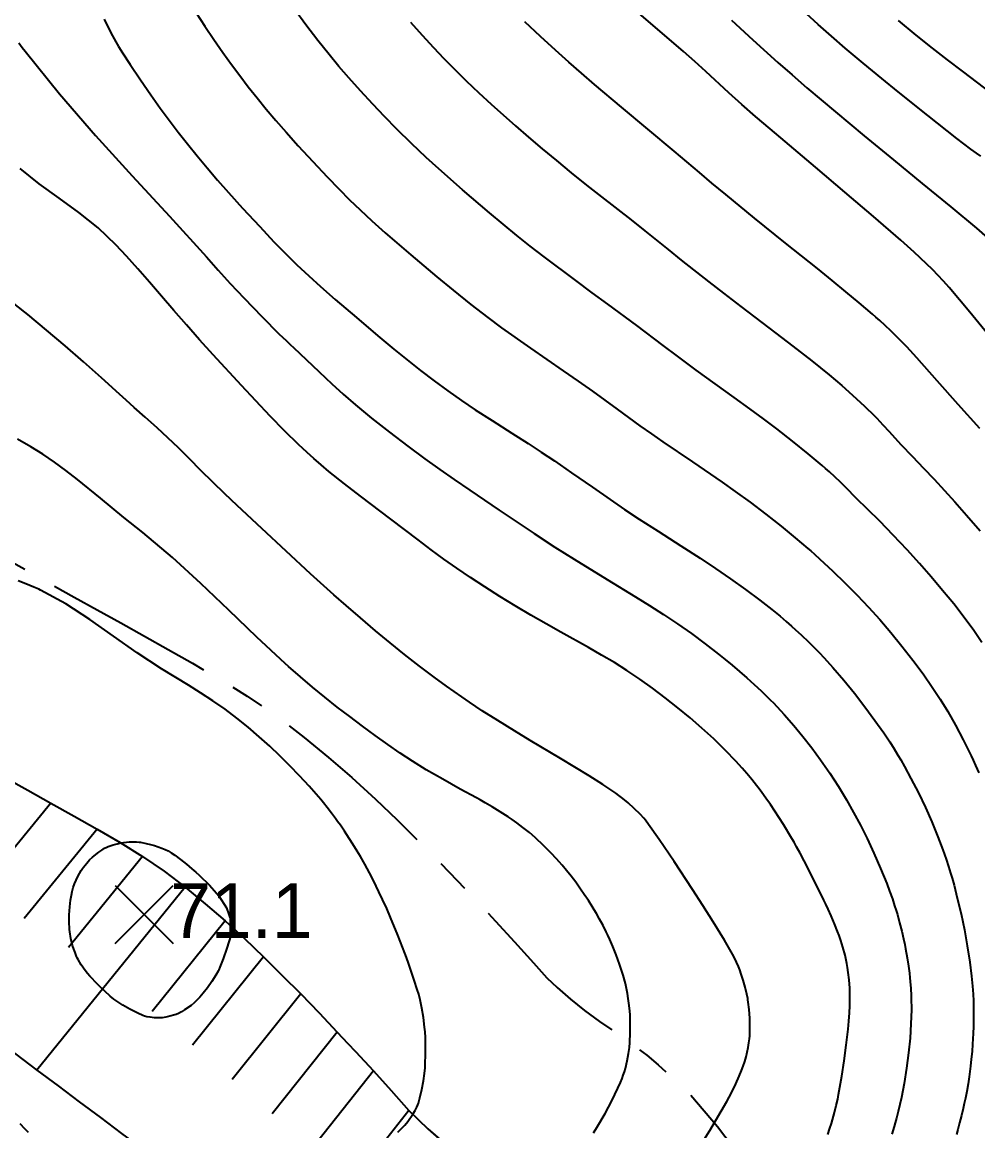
# Model space of a CAD drawing. Header units: millimetres. Extents: x 156921 to 159642, y 477538 to 479586.
# Drawn here: x 157584.35 to 157619.31, y 479253.73 to 479294.28 of the extents above; entities that cross this region are included whole.
import ezdxf

# ---------------------------------------------------------------- set-up
doc = ezdxf.new("R2010")
doc.units = ezdxf.units.MM
doc.header["$MEASUREMENT"] = 0
doc.linetypes.add('A-CENTR01', pattern=[2, 1.25, -0.25, 0.25, -0.25])
doc.linetypes.add('CONT', pattern=[2, 1, 1])
for name, color, linetype, transparency in [('F0017111', 94, 'Continuous', 0.6), ('F0017114', 80, 'Continuous', 0.6), ('F0027132', 56, 'Continuous', 0.6), ('F0027217', 56, 'Continuous', 0.6)]:
    doc.layers.add(name, color=color, linetype=linetype, transparency=transparency)
doc.layers.add('깎기비탈면&암선', color=30, linetype='Continuous')
doc.layers.add('용지경계', color=222, linetype='Continuous')
doc.styles.add('HM 6_일반문자', font='BAREUNDOTUMPRO1.TTF')

# ---------------------------------------------------------------- blocks, each defined once
blk = doc.blocks.new('F0027217')
at = {"layer": 'F0027217'}
for points in [[(-0.707, 0.707), (0.707, -0.707)], [(-0.707, -0.707), (0.707, 0.707)]]:
    blk.add_lwpolyline(points, dxfattribs=at)

msp = doc.modelspace()

# ---------------------------------------------------------------- linework, layer by layer
at = {"layer": 'F0017111', "transparency": 33554521, "flags": 128}
for points in [[(157619.458, 479271.587), (157619.156, 479272.027), (157618.806, 479272.503), (157618.423, 479272.999), (157618.017, 479273.496), (157617.598, 479273.991), (157617.172, 479274.481), (157616.718, 479274.984), (157616.215, 479275.517), (157615.716, 479276.027), (157615.275, 479276.46), (157614.871, 479276.856), (157614.481, 479277.252), (157614.284, 479277.451), (157614.074, 479277.652), (157613.881, 479277.829), (157613.736, 479277.957), (157613.615, 479278.06), (157613.101, 479278.489), (157612.525, 479278.953), (157611.957, 479279.398), (157611.465, 479279.77), (157610.97, 479280.133), (157610.39, 479280.55), (157609.005, 479281.552), (157608.319, 479282.058), (157607.791, 479282.456), (157606.833, 479283.18), (157605.772, 479283.962), (157605.204, 479284.38), (157604.601, 479284.83), (157603.449, 479285.693), (157602.932, 479286.086), (157602.448, 479286.471), (157601.445, 479287.304), (157600.458, 479288.145), (157599.587, 479288.907), (157599.128, 479289.325), (157598.59, 479289.836), (157598.053, 479290.363), (157597.599, 479290.828), (157597.174, 479291.279), (157596.726, 479291.766), (157596.299, 479292.242), (157595.935, 479292.66), (157595.577, 479293.091), (157595.164, 479293.607), (157594.728, 479294.176), (157594.3, 479294.765)], [(157590.72, 479294.62), (157591.032, 479294.135), (157591.362, 479293.643), (157591.692, 479293.168), (157592.003, 479292.734), (157592.308, 479292.322), (157592.621, 479291.915), (157592.944, 479291.509), (157593.277, 479291.101), (157593.629, 479290.683), (157594.007, 479290.248), (157594.445, 479289.759), (157594.977, 479289.181), (157595.508, 479288.617), (157595.941, 479288.168), (157596.326, 479287.784), (157596.716, 479287.409), (157597.141, 479287.015), (157597.633, 479286.575), (157598.562, 479285.769), (157599.523, 479284.957), (157600.112, 479284.472), (157600.761, 479283.954), (157601.38, 479283.474), (157601.883, 479283.101), (157602.943, 479282.351), (157604.134, 479281.529), (157604.689, 479281.147), (157605.206, 479280.784), (157606.118, 479280.127), (157606.948, 479279.516), (157607.366, 479279.215), (157607.786, 479278.923), (157608.864, 479278.193), (157609.956, 479277.448), (157610.429, 479277.115), (157610.975, 479276.719), (157611.55, 479276.287), (157612.109, 479275.845), (157612.63, 479275.418), (157613.09, 479275.031), (157613.198, 479274.939), (157613.335, 479274.819), (157613.53, 479274.642), (157613.99, 479274.209), (157614.45, 479273.759), (157614.89, 479273.317), (157615.311, 479272.876), (157615.717, 479272.426), (157616.119, 479271.956), (157616.529, 479271.454), (157616.929, 479270.941), (157617.301, 479270.439), (157617.638, 479269.96), (157617.93, 479269.513), (157618.204, 479269.062), (157618.484, 479268.567), (157618.769, 479268.027), (157619.06, 479267.438), (157619.133, 479267.285), (157619.221, 479267.093), (157619.34, 479266.825)], [(157610.295, 479294.347), (157611.08, 479293.632), (157611.99, 479292.805), (157612.509, 479292.346), (157613.048, 479291.88), (157614.099, 479290.993), (157615.148, 479290.123), (157616.223, 479289.239), (157617.264, 479288.382), (157618.315, 479287.518), (157619.256, 479286.74), (157619.663, 479286.392)], [(157619.414, 479289.374), (157619.263, 479289.48), (157619.047, 479289.638), (157618.795, 479289.827), (157618.536, 479290.026), (157617.478, 479290.859), (157616.389, 479291.726), (157615.792, 479292.211), (157615.107, 479292.78), (157614.453, 479293.33), (157613.95, 479293.762), (157613.471, 479294.187), (157612.887, 479294.717)], [(157598.554, 479294.28), (157598.986, 479293.796), (157599.398, 479293.349), (157599.775, 479292.951), (157600.159, 479292.557), (157600.595, 479292.126), (157601.052, 479291.689), (157601.501, 479291.277), (157602.4, 479290.48), (157602.87, 479290.074), (157603.367, 479289.65), (157603.889, 479289.213), (157604.434, 479288.764), (157604.988, 479288.318), (157605.535, 479287.886), (157606.623, 479287.044), (157607.128, 479286.65), (157607.554, 479286.304), (157607.974, 479285.961), (157608.46, 479285.576), (157609.464, 479284.785), (157610, 479284.365), (157610.638, 479283.875), (157611.916, 479282.906), (157612.539, 479282.43), (157613.23, 479281.89), (157613.868, 479281.378), (157614.33, 479280.985), (157614.725, 479280.63), (157615.159, 479280.229), (157615.273, 479280.124), (157615.414, 479279.987), (157615.611, 479279.788), (157615.835, 479279.553), (157616.058, 479279.31), (157616.494, 479278.831), (157616.915, 479278.389), (157617.318, 479277.97), (157617.704, 479277.561), (157618.083, 479277.152), (157618.465, 479276.73), (157618.888, 479276.251), (157619.391, 479275.667)], [(157619.375, 479279.413), (157618.591, 479280.289), (157617.822, 479281.155), (157617.07, 479282), (157616.704, 479282.399), (157616.324, 479282.79), (157616.125, 479282.985), (157615.913, 479283.184), (157615.72, 479283.361), (157615.575, 479283.49), (157615.454, 479283.595), (157614.969, 479284.009), (157614.483, 479284.416), (157613.98, 479284.829), (157613.442, 479285.263), (157612.272, 479286.198), (157611.137, 479287.114), (157610.087, 479287.972), (157609.581, 479288.391), (157609.121, 479288.782), (157608.199, 479289.565), (157607.241, 479290.363), (157606.271, 479291.169), (157605.29, 479291.996), (157604.81, 479292.408), (157604.343, 479292.815), (157603.854, 479293.251), (157603.308, 479293.752), (157602.741, 479294.29)], [(157616.393, 479294.332), (157617.042, 479293.798), (157617.631, 479293.329), (157618.186, 479292.898), (157618.733, 479292.479), (157619.809, 479291.67)], [(157584.232, 479293.522), (157584.355, 479293.355), (157584.459, 479293.219), (157585.715, 479291.654), (157587.029, 479290.137), (157588.377, 479288.651), (157589.738, 479287.176), (157591.088, 479285.692), (157591.522, 479285.208), (157591.963, 479284.724), (157592.473, 479284.18), (157593.113, 479283.518), (157593.756, 479282.871), (157594.003, 479282.631), (157594.161, 479282.48), (157594.275, 479282.375), (157595.219, 479281.489), (157595.681, 479281.052), (157596.092, 479280.673), (157596.544, 479280.279), (157597.129, 479279.798), (157597.785, 479279.278), (157598.453, 479278.769), (157599.084, 479278.303), (157599.627, 479277.912), (157600.151, 479277.547), (157600.722, 479277.157), (157601.8, 479276.428), (157603.072, 479275.575), (157603.832, 479275.077), (157604.538, 479274.632), (157605.743, 479273.895), (157606.784, 479273.261), (157607.298, 479272.941), (157607.811, 479272.612), (157608.322, 479272.27), (157608.831, 479271.912), (157609.333, 479271.543), (157609.823, 479271.167), (157610.069, 479270.97), (157610.325, 479270.759), (157610.862, 479270.294), (157611.13, 479270.051), (157611.381, 479269.817), (157611.588, 479269.619), (157611.725, 479269.482), (157611.827, 479269.376), (157612.22, 479268.96), (157612.576, 479268.555), (157612.909, 479268.151), (157613.232, 479267.737), (157613.555, 479267.297), (157613.888, 479266.814), (157614.209, 479266.318), (157614.498, 479265.84), (157614.762, 479265.37), (157615.01, 479264.904), (157615.253, 479264.417), (157615.504, 479263.883), (157615.75, 479263.327), (157615.975, 479262.773), (157616.079, 479262.494), (157616.179, 479262.212), (157616.262, 479261.962), (157616.318, 479261.782), (157616.362, 479261.636), (157616.445, 479261.339), (157616.523, 479261.03), (157616.587, 479260.753), (157616.63, 479260.549), (157616.662, 479260.381), (157616.721, 479260.055), (157616.77, 479259.748), (157616.805, 479259.494), (157616.824, 479259.324), (157616.835, 479259.196), (157616.854, 479258.939), (157616.866, 479258.68), (157616.873, 479258.453), (157616.875, 479258.29), (157616.874, 479258.159), (157616.859, 479257.636), (157616.825, 479257.115), (157616.771, 479256.582), (157616.698, 479256.019), (157616.61, 479255.463), (157616.512, 479254.947), (157616.457, 479254.694), (157616.393, 479254.432), (157616.332, 479254.197), (157616.284, 479254.024), (157616.242, 479253.882), (157616.156, 479253.602)], [(157613.822, 479253.599), (157613.898, 479253.829), (157613.949, 479253.994), (157613.987, 479254.128), (157614.06, 479254.394), (157614.127, 479254.66), (157614.18, 479254.892), (157614.214, 479255.058), (157614.239, 479255.19), (157614.333, 479255.728), (157614.417, 479256.285), (157614.492, 479256.857), (157614.561, 479257.442), (157614.59, 479257.739), (157614.61, 479258.038), (157614.622, 479258.301), (157614.626, 479258.491), (157614.626, 479258.643), (157614.618, 479258.948), (157614.597, 479259.25), (157614.568, 479259.514), (157614.54, 479259.702), (157614.512, 479259.851), (157614.448, 479260.148), (157614.372, 479260.442), (157614.295, 479260.695), (157614.232, 479260.875), (157614.176, 479261.017), (157614.061, 479261.301), (157613.939, 479261.587), (157613.827, 479261.839), (157613.743, 479262.02), (157613.672, 479262.165), (157613.103, 479263.321), (157612.957, 479263.605), (157612.809, 479263.883), (157612.678, 479264.121), (157612.583, 479264.288), (157612.506, 479264.418), (157612.196, 479264.929), (157611.881, 479265.422), (157611.72, 479265.661), (157611.556, 479265.897), (157611.409, 479266.1), (157611.302, 479266.242), (157611.214, 479266.355), (157611.037, 479266.578), (157610.853, 479266.799), (157610.688, 479266.99), (157610.566, 479267.125), (157610.466, 479267.233), (157610.062, 479267.653), (157609.644, 479268.06), (157609.216, 479268.453), (157608.778, 479268.831), (157608.33, 479269.201), (157607.872, 479269.565), (157607.408, 479269.917), (157606.94, 479270.252), (157606.473, 479270.565), (157606.011, 479270.853), (157605.545, 479271.129), (157605.068, 479271.404), (157604.055, 479271.969), (157603.514, 479272.27), (157602.952, 479272.59), (157602.383, 479272.925), (157601.821, 479273.272), (157601.275, 479273.622), (157600.753, 479273.965), (157600.254, 479274.304), (157599.779, 479274.641), (157599.312, 479274.983), (157598.836, 479275.338), (157597.835, 479276.095), (157596.728, 479276.936), (157596.146, 479277.387), (157595.573, 479277.849), (157595.291, 479278.084), (157595.013, 479278.324), (157594.774, 479278.538), (157594.606, 479278.693), (157594.474, 479278.818), (157593.945, 479279.333), (157593.42, 479279.872), (157592.897, 479280.426), (157592.376, 479280.989), (157591.342, 479282.112), (157590.839, 479282.663), (157590.357, 479283.202), (157589.893, 479283.733), (157589.446, 479284.256), (157589.01, 479284.766), (157588.583, 479285.259), (157588.171, 479285.72), (157587.78, 479286.137), (157587.129, 479286.754), (157586.426, 479287.312), (157585.7, 479287.839), (157584.975, 479288.368), (157584.274, 479288.929)], [(157587.91, 479280.668), (157587.252, 479281.263), (157586.59, 479281.855), (157585.922, 479282.44), (157585.246, 479283.016), (157584.561, 479283.581), (157584.446, 479283.673), (157583.99, 479284.034)], [(157609.239, 479253.309), (157609.502, 479253.743), (157610.123, 479254.806), (157610.296, 479255.123), (157610.454, 479255.444), (157610.582, 479255.728), (157610.664, 479255.933), (157610.724, 479256.099), (157610.781, 479256.266), (157610.83, 479256.435), (157610.905, 479256.78), (157610.932, 479256.944), (157610.951, 479257.087), (157610.962, 479257.198), (157610.966, 479257.266), (157610.967, 479257.494), (157610.961, 479257.846), (157610.94, 479258.17), (157610.911, 479258.434), (157610.899, 479258.523), (157610.89, 479258.574), (157610.853, 479258.732), (157610.791, 479258.986), (157610.719, 479259.239), (157610.651, 479259.46), (157610.597, 479259.618), (157610.55, 479259.744), (157610.483, 479259.898), (157610.375, 479260.109), (157610.038, 479260.698), (157609.63, 479261.367), (157609.246, 479261.974), (157608.873, 479262.549), (157608.194, 479263.584), (157607.648, 479264.388), (157607.262, 479264.933), (157607.145, 479265.09), (157607.088, 479265.162), (157606.954, 479265.304), (157606.738, 479265.523), (157606.517, 479265.725), (157606.321, 479265.889), (157606.179, 479265.996), (157606.063, 479266.075), (157605.589, 479266.391), (157605.09, 479266.706), (157604.038, 479267.347), (157602.934, 479268.008), (157602.356, 479268.357), (157601.751, 479268.731), (157601.18, 479269.094), (157600.707, 479269.411), (157599.867, 479269.997), (157599.414, 479270.326), (157598.887, 479270.724), (157598.336, 479271.155), (157597.806, 479271.581), (157597.278, 479272.02), (157596.73, 479272.486), (157596.207, 479272.938), (157595.756, 479273.334), (157594.897, 479274.105), (157594.003, 479274.926), (157593.113, 479275.761), (157592.219, 479276.6), (157591.767, 479277.026), (157591.321, 479277.455), (157590.887, 479277.882), (157590.469, 479278.302), (157590.068, 479278.703), (157589.683, 479279.074), (157589.286, 479279.44), (157588.851, 479279.827), (157588.449, 479280.181), (157588.153, 479280.447), (157587.91, 479280.668)], [(157593.969, 479270.823), (157592.934, 479271.787), (157591.914, 479272.766), (157590.89, 479273.742), (157589.846, 479274.696), (157588.765, 479275.608), (157588.074, 479276.162), (157587.642, 479276.509), (157587.213, 479276.862), (157586.368, 479277.553), (157585.948, 479277.879), (157585.527, 479278.186), (157585.1, 479278.476), (157584.665, 479278.748), (157584.177, 479279.029)], [(157605.251, 479253.65), (157605.338, 479253.793), (157605.406, 479253.907), (157605.669, 479254.365), (157605.916, 479254.826), (157606.032, 479255.058), (157606.141, 479255.291), (157606.231, 479255.496), (157606.291, 479255.642), (157606.336, 479255.76), (157606.379, 479255.882), (157606.418, 479256.011), (157606.485, 479256.294), (157606.533, 479256.562), (157606.559, 479256.772), (157606.574, 479256.953), (157606.594, 479257.314), (157606.595, 479257.674), (157606.584, 479257.989), (157606.565, 479258.214), (157606.543, 479258.394), (157606.518, 479258.574), (157606.488, 479258.753), (157606.413, 479259.111), (157606.333, 479259.424), (157606.265, 479259.646), (157606.202, 479259.824), (157606.077, 479260.164), (157605.954, 479260.475), (157605.848, 479260.726), (157605.774, 479260.889), (157605.716, 479261.007), (157605.596, 479261.241), (157605.471, 479261.473), (157605.357, 479261.673), (157605.273, 479261.815), (157605.203, 479261.928), (157605.06, 479262.152), (157604.912, 479262.375), (157604.778, 479262.569), (157604.678, 479262.708), (157604.596, 479262.818), (157604.43, 479263.037), (157604.257, 479263.252), (157604.101, 479263.439), (157603.986, 479263.57), (157603.892, 479263.674), (157603.703, 479263.878), (157603.51, 479264.075), (157603.339, 479264.244), (157603.216, 479264.36), (157603.116, 479264.451), (157602.904, 479264.634), (157602.669, 479264.822), (157602.447, 479264.988), (157602.275, 479265.109), (157602.129, 479265.208), (157601.836, 479265.399), (157601.544, 479265.58), (157601.29, 479265.73), (157601.108, 479265.831), (157600.964, 479265.908), (157600.367, 479266.23), (157599.734, 479266.585), (157599.132, 479266.936), (157598.629, 479267.247), (157598.176, 479267.545), (157597.72, 479267.86), (157597.261, 479268.188), (157596.797, 479268.529), (157596.332, 479268.877), (157595.872, 479269.228), (157595.418, 479269.586), (157594.97, 479269.953), (157594.527, 479270.329), (157594.089, 479270.714), (157593.969, 479270.823)], [(157591.977, 479260.876), (157591.841, 479260.415), (157591.705, 479260.018), (157591.586, 479259.715), (157591.543, 479259.617), (157591.518, 479259.565), (157591.433, 479259.418), (157591.288, 479259.185), (157591.125, 479258.956), (157590.97, 479258.76), (157590.849, 479258.622), (157590.745, 479258.514), (157590.638, 479258.41), (157590.527, 479258.314), (157590.289, 479258.148), (157590.172, 479258.08), (157590.067, 479258.025), (157589.985, 479257.987), (157589.934, 479257.968), (157589.754, 479257.916), (157589.61, 479257.882), (157589.465, 479257.862), (157589.173, 479257.863), (157589.036, 479257.88), (157588.916, 479257.902), (157588.823, 479257.924), (157588.768, 479257.943), (157588.58, 479258.03), (157588.293, 479258.174), (157588.029, 479258.326), (157587.815, 479258.466), (157587.742, 479258.517), (157587.701, 479258.549), (157587.574, 479258.659), (157587.374, 479258.836), (157587.182, 479259.017), (157587.019, 479259.178), (157586.907, 479259.296), (157586.821, 479259.391), (157586.737, 479259.488), (157586.658, 479259.589), (157586.514, 479259.798), (157586.401, 479259.99), (157586.364, 479260.061), (157586.343, 479260.105), (157586.283, 479260.255), (157586.238, 479260.377), (157586.197, 479260.503), (157586.133, 479260.765), (157586.092, 479261.004), (157586.081, 479261.092), (157586.076, 479261.146), (157586.07, 479261.331), (157586.07, 479261.627), (157586.089, 479261.917), (157586.118, 479262.169), (157586.15, 479262.346), (157586.183, 479262.487), (157586.221, 479262.625), (157586.266, 479262.761), (157586.382, 479263.025), (157586.446, 479263.146), (157586.506, 479263.249), (157586.555, 479263.327), (157586.588, 479263.373), (157586.711, 479263.52), (157586.813, 479263.634), (157586.92, 479263.74), (157587.15, 479263.924), (157587.264, 479263.999), (157587.367, 479264.061), (157587.447, 479264.104), (157587.498, 479264.126), (157587.676, 479264.186), (157587.819, 479264.23), (157587.965, 479264.262), (157588.262, 479264.297), (157588.404, 479264.301), (157588.528, 479264.298), (157588.624, 479264.292), (157588.683, 479264.285), (157588.882, 479264.242), (157589.038, 479264.205), (157589.187, 479264.163), (157589.463, 479264.064), (157589.585, 479264.012), (157589.686, 479263.964), (157589.761, 479263.925), (157589.804, 479263.9), (157589.933, 479263.807), (157590.144, 479263.65), (157590.362, 479263.477), (157590.558, 479263.314), (157590.703, 479263.188), (157590.821, 479263.081), (157591.197, 479262.718), (157591.54, 479262.323), (157591.824, 479261.885), (157592, 479261.394), (157591.977, 479260.876)]]:
    msp.add_lwpolyline(points, dxfattribs=at)
at = {"layer": 'F0017114', "transparency": 33554521, "flags": 128}
for points in [[(157587.355, 479294.386), (157587.523, 479294.037), (157587.657, 479293.777), (157587.776, 479293.556), (157587.872, 479293.39), (157588.016, 479293.159), (157588.298, 479292.724), (157588.673, 479292.165), (157589.051, 479291.62), (157589.396, 479291.134), (157589.722, 479290.691), (157590.052, 479290.259), (157590.394, 479289.825), (157590.746, 479289.39), (157591.111, 479288.95), (157591.494, 479288.502), (157591.894, 479288.047), (157592.412, 479287.476), (157593.039, 479286.799), (157593.56, 479286.247), (157593.978, 479285.82), (157594.401, 479285.404), (157594.83, 479284.999), (157595.262, 479284.607), (157595.804, 479284.133), (157596.573, 479283.476), (157597.361, 479282.808), (157597.945, 479282.32), (157598.428, 479281.928), (157598.918, 479281.541), (157599.414, 479281.162), (157599.915, 479280.795), (157600.419, 479280.441), (157600.921, 479280.103), (157601.536, 479279.707), (157602.259, 479279.249), (157602.854, 479278.869), (157603.332, 479278.555), (157603.819, 479278.229), (157604.445, 479277.798), (157605.209, 479277.265), (157605.855, 479276.817), (157606.383, 479276.459), (157606.922, 479276.103), (157607.611, 479275.659), (157608.447, 479275.125), (157609.147, 479274.673), (157609.705, 479274.3), (157610.258, 479273.918), (157610.802, 479273.528), (157611.328, 479273.136), (157611.77, 479272.793), (157612.073, 479272.549), (157612.3, 479272.358), (157612.494, 479272.19), (157612.642, 479272.058), (157612.839, 479271.873), (157613.128, 479271.596), (157613.36, 479271.368), (157613.497, 479271.229), (157613.681, 479271.032), (157614.007, 479270.669), (157614.402, 479270.209), (157614.79, 479269.732), (157615.171, 479269.241), (157615.543, 479268.736), (157615.862, 479268.284), (157616.082, 479267.956), (157616.247, 479267.699), (157616.385, 479267.473), (157616.489, 479267.297), (157616.625, 479267.053), (157616.859, 479266.618), (157617.134, 479266.087), (157617.389, 479265.557), (157617.625, 479265.025), (157617.845, 479264.485), (157618.026, 479264.007), (157618.148, 479263.662), (157618.237, 479263.391), (157618.311, 479263.154), (157618.366, 479262.968), (157618.437, 479262.71), (157618.556, 479262.242), (157618.692, 479261.662), (157618.813, 479261.078), (157618.92, 479260.491), (157619.009, 479259.903), (157619.074, 479259.388), (157619.11, 479259.019), (157619.13, 479258.732), (157619.143, 479258.482), (157619.15, 479258.286), (157619.152, 479258.09), (157619.151, 479257.829), (157619.147, 479257.539), (157619.139, 479257.286), (157619.129, 479257.09), (157619.116, 479256.894), (157619.095, 479256.632), (157619.068, 479256.344), (157619.041, 479256.094), (157619.016, 479255.899), (157618.988, 479255.706), (157618.947, 479255.45), (157618.898, 479255.167), (157618.851, 479254.922), (157618.812, 479254.733), (157618.77, 479254.545), (157618.71, 479254.294), (157618.64, 479254.017), (157618.575, 479253.777), (157618.521, 479253.59)], [(157619.781, 479282.729), (157619.018, 479283.665), (157618.64, 479284.123), (157618.255, 479284.573), (157618.158, 479284.684), (157618.033, 479284.822), (157617.854, 479285.013), (157617.643, 479285.229), (157617.427, 479285.443), (157616.974, 479285.87), (157616.495, 479286.301), (157615.49, 479287.175), (157614.447, 479288.064), (157613.365, 479288.977), (157612.254, 479289.91), (157611.705, 479290.372), (157611.174, 479290.827), (157610.67, 479291.27), (157610.2, 479291.695), (157609.351, 479292.477), (157608.95, 479292.841), (157608.542, 479293.201), (157607.674, 479293.948), (157606.75, 479294.738)], [(157589.441, 479270.63), (157588.555, 479271.206), (157586.828, 479272.424), (157585.943, 479273), (157585.017, 479273.508), (157584.954, 479273.538), (157584.772, 479273.617), (157584.484, 479273.738), (157584.203, 479273.844)], [(157598.092, 479253.683), (157598.219, 479253.809), (157598.342, 479253.938), (157598.453, 479254.069), (157598.643, 479254.343), (157598.719, 479254.476), (157598.78, 479254.592), (157598.821, 479254.683), (157598.842, 479254.74), (157598.893, 479254.932), (157598.967, 479255.242), (157599.025, 479255.555), (157599.065, 479255.83), (157599.085, 479256.028), (157599.094, 479256.188), (157599.107, 479256.511), (157599.107, 479256.842), (157599.099, 479257.136), (157599.086, 479257.35), (157599.07, 479257.525), (157599.03, 479257.873), (157598.972, 479258.218), (157598.908, 479258.518), (157598.853, 479258.731), (157598.801, 479258.9), (157598.694, 479259.237), (157598.583, 479259.57), (157598.483, 479259.86), (157598.409, 479260.065), (157598.347, 479260.228), (157598.094, 479260.88), (157597.824, 479261.534), (157597.683, 479261.861), (157597.535, 479262.188), (157597.402, 479262.473), (157597.303, 479262.676), (157597.222, 479262.838), (157597.055, 479263.161), (157596.88, 479263.481), (157596.721, 479263.759), (157596.602, 479263.956), (157596.504, 479264.112), (157596.136, 479264.683), (157595.988, 479264.903), (157595.89, 479265.045), (157595.816, 479265.147), (157595.666, 479265.351), (157595.511, 479265.552), (157595.372, 479265.727), (157595.27, 479265.85), (157595.186, 479265.947), (157594.847, 479266.332), (157594.498, 479266.71), (157594.141, 479267.079), (157593.777, 479267.44), (157593.405, 479267.795), (157593.021, 479268.144), (157592.622, 479268.488), (157592.204, 479268.824), (157591.77, 479269.149), (157591.323, 479269.459), (157590.872, 479269.753), (157590.429, 479270.029), (157589.441, 479270.63)], [(157584.269, 479253.997), (157584.438, 479253.814), (157584.564, 479253.685)]]:
    msp.add_lwpolyline(points, dxfattribs=at)
at = {"layer": '깎기비탈면&암선', "color": 34, "linetype": 'CONT'}
for p, q in [((157585.402, 479265.715), (157582.836, 479262.586)), ((157587.095, 479264.759), (157584.426, 479261.491)), ((157588.756, 479263.765), (157586.044, 479260.431)), ((157590.307, 479262.637), (157584.891, 479255.952)), ((157591.772, 479261.404), (157589.104, 479258.098)), ((157593.172, 479260.09), (157590.579, 479256.863)), ((157594.539, 479258.734), (157592.037, 479255.608)), ((157595.877, 479257.339), (157593.491, 479254.346)), ((157597.196, 479255.919), (157592.715, 479250.274)), ((157598.494, 479254.472), (157596.396, 479251.818))]:
    msp.add_line(p, q, dxfattribs=at)
at = {"layer": '깎기비탈면&암선', "linetype": 'CONT', "flags": 128}
for points in [[(157546.726, 479278.374), (157546.736, 479278.37), (157546.874, 479278.344), (157547.928, 479278.358), (157549.301, 479278.446), (157550.54, 479278.373), (157551.635, 479278.126), (157552.698, 479277.839), (157553.754, 479277.544), (157554.815, 479277.255), (157555.874, 479276.963), (157556.964, 479276.71), (157558.035, 479276.433), (157559.006, 479276.035), (157559.853, 479275.487), (157560.597, 479274.814), (157561.32, 479274.116), (157562.747, 479274.269), (157564.31, 479274.589), (157565.773, 479274.787), (157566.97, 479274.663), (157568.147, 479274.514), (157569.215, 479274.235), (157570.236, 479273.897), (157571.157, 479273.438), (157572.001, 479272.887), (157572.842, 479272.332), (157573.697, 479271.793), (157574.568, 479271.274), (157575.478, 479270.802), (157576.41, 479270.357), (157577.368, 479269.943), (157578.342, 479269.548), (157579.291, 479269.123), (157580.187, 479268.634), (157581.072, 479268.132), (157581.958, 479267.631), (157582.846, 479267.134), (157583.7, 479266.662), (157584.552, 479266.19), (157585.402, 479265.715), (157586.25, 479265.239), (157587.096, 479264.76), (157587.935, 479264.273), (157588.756, 479263.765), (157589.547, 479263.221), (157590.307, 479262.637), (157591.045, 479262.028), (157591.772, 479261.404), (157592.48, 479260.757), (157593.172, 479260.09), (157593.857, 479259.414), (157594.539, 479258.733), (157595.213, 479258.043), (157595.877, 479257.339), (157596.263, 479256.926), (157596.537, 479256.631), (157597.196, 479255.92), (157597.847, 479255.199), (157598.497, 479254.475), (157599.19, 479253.807), (157599.911, 479253.173), (157600.652, 479252.566), (157601.431, 479252.005), (157602.227, 479251.467), (157602.88, 479250.981), (157602.992, 479250.89), (157603.696, 479250.234), (157604.336, 479249.496), (157604.932, 479248.701), (157605.511, 479247.882), (157606.002, 479246.949), (157605.867, 479245.203), (157605.416, 479243.04), (157605.369, 479241.399), (157605.594, 479240.107), (157605.819, 479238.813), (157606.125, 479237.621), (157606.467, 479236.474), (157606.809, 479235.326), (157607.134, 479234.152), (157607.4, 479232.899), (157607.656, 479231.628), (157607.862, 479230.289), (157608.334, 479229.3), (157608.917, 479228.458), (157609.5, 479227.614), (157609.99, 479226.646), (157610.259, 479226.005), (157610.421, 479225.595), (157610.849, 479224.54), (157611.262, 479223.462), (157611.459, 479222.09), (157611.442, 479220.427), (157611.477, 479218.829), (157611.785, 479217.598), (157612.134, 479216.42), (157612.465, 479215.213), (157612.772, 479213.973), (157612.996, 479212.615), (157612.958, 479210.895), (157612.627, 479208.768), (157612.856, 479207.406), (157613.195, 479206.192), (157612.758, 479203.901), (157611.965, 479201.11), (157612.77, 479200.53), (157613.575, 479199.951), (157613.228, 479199.444), (157611.304, 479198.387), (157609.277, 479197.183), (157607.523, 479196.389), (157606.234, 479196.266), (157605.016, 479196.246), (157603.747, 479196.153), (157602.173, 479193.858), (157601.986, 479191.825), (157601.106, 479188.78), (157596.263, 479181.709), (157594.558, 479180.986), (157594.065, 479180.268), (157594.631, 479179.327), (157595.212, 479178.408), (157595.632, 479177.251), (157596.152, 479176.243), (157596.667, 479175.226), (157597.293, 479174.372), (157598.658, 479174.599), (157599.934, 479174.698), (157601.235, 479174.832), (157602.229, 479174.518), (157603.36, 479174.405), (157606.183, 479176.774), (157608.101, 479177.833), (157609.311, 479177.839), (157610.338, 479177.575), (157611.121, 479176.954), (157611.774, 479176.139), (157612.451, 479175.361), (157613.02, 479174.422), (157613.748, 479173.718), (157614.673, 479173.305), (157616.218, 479173.808), (157618.057, 479174.744), (157618.25, 479175.029), (157618.21, 479176.748), (157617.719, 479177.8), (157617.219, 479178.839), (157617.431, 479180.926), (157618.423, 479182.389), (157618.496, 479182.497), (157618.888, 479183.074), (157621.827, 479185.636), (157624.671, 479188.059), (157627.276, 479190.284), (157628.098, 479189.715), (157628.921, 479189.146), (157630.072, 479189.065), (157631.082, 479188.774), (157632.088, 479188.477), (157633.669, 479189.036), (157634.67, 479188.732), (157635.672, 479188.428), (157636.676, 479188.129), (157637.681, 479187.832), (157638.691, 479187.541), (157639.709, 479187.262), (157639.798, 479187.237), (157640.743, 479187.008), (157641.797, 479186.782), (157642.861, 479186.572), (157643.929, 479186.367), (157645.036, 479186.221), (157646.221, 479186.19), (157647.551, 479186.374), (157648.793, 479186.428), (157649.863, 479186.227), (157650.902, 479185.979), (157651.932, 479185.718), (157652.955, 479185.447), (157653.971, 479185.165), (157654.974, 479184.865), (157655.957, 479184.535), (157656.92, 479184.174), (157657.877, 479183.805), (157658.829, 479183.427), (157659.776, 479183.044), (157660.723, 479182.659), (157661.67, 479182.275), (157662.617, 479181.891), (157663.559, 479181.5), (157664.486, 479181.086), (157665.397, 479180.649), (157666.299, 479180.198), (157667.228, 479179.787), (157668.305, 479179.597), (157670.402, 479179.421), (157671.368, 479179.041), (157672.283, 479178.592), (157673.19, 479178.132), (157674.089, 479177.663), (157674.992, 479177.198), (157675.218, 479177.087), (157675.904, 479176.75), (157676.809, 479176.311), (157677.707, 479175.867), (157678.586, 479175.399), (157679.446, 479174.905), (157680.292, 479174.392), (157681.128, 479173.865), (157681.946, 479173.315), (157682.752, 479172.749), (157683.554, 479172.178), (157684.35, 479171.597), (157685.137, 479171.006), (157685.92, 479170.408), (157686.698, 479169.804), (157687.468, 479169.189), (157688.235, 479168.569), (157688.998, 479167.945), (157689.76, 479167.318), (157690.522, 479166.692), (157691.284, 479166.065), (157692.043, 479165.434), (157692.799, 479164.799), (157693.554, 479164.163), (157694.314, 479163.533), (157695.08, 479162.911), (157695.854, 479162.299), (157696.627, 479161.687), (157697.4, 479161.075), (157698.173, 479160.463), (157698.947, 479159.85), (157699.72, 479159.237), (157700.482, 479158.61), (157701.245, 479157.982), (157702.008, 479157.355), (157702.761, 479156.715), (157703.507, 479156.063), (157704.252, 479155.412), (157704.998, 479154.76), (157705.745, 479154.109), (157706.51, 479153.485), (157707.287, 479152.876), (157708.091, 479152.304), (157708.934, 479151.787), (157709.797, 479151.298), (157710.663, 479150.813), (157711.53, 479150.33), (157712.398, 479149.849), (157713.27, 479149.372), (157714.147, 479148.904), (157715.068, 479148.498), (157716.117, 479148.27), (157717.227, 479148.13), (157718.33, 479147.981), (157719.369, 479147.742), (157720.401, 479147.495), (157721.429, 479147.241), (157722.447, 479146.975), (157723.465, 479146.709), (157724.5, 479146.468), (157725.552, 479146.253), (157726.61, 479146.045), (157727.714, 479145.905), (157728.839, 479145.794), (157730.007, 479145.768), (157731.309, 479145.891), (157730.909, 479145.837), (157732.228, 479146.093), (157733.797, 479146.751), (157735.754, 479148.033), (157737.307, 479148.671), (157738.451, 479148.656), (157739.541, 479148.556), (157740.619, 479148.437), (157741.681, 479148.293), (157742.728, 479148.126), (157743.764, 479147.942), (157744.771, 479147.712), (157745.727, 479147.398), (157746.654, 479147.04), (157747.59, 479146.697), (157748.553, 479146.397), (157749.546, 479146.147), (157750.566, 479145.942), (157751.601, 479145.761), (157752.642, 479145.59), (157753.684, 479145.424), (157754.725, 479145.254), (157755.756, 479145.07), (157756.743, 479144.814), (157757.661, 479144.447), (157758.56, 479144.047), (157759.443, 479143.623), (157760.316, 479143.181), (157761.18, 479142.725), (157762.046, 479142.273), (157762.916, 479141.828), (157763.792, 479141.391), (157764.667, 479140.955), (157765.559, 479140.547), (157766.466, 479140.162), (157767.373, 479139.778), (157768.3, 479139.429), (157769.268, 479139.147), (157770.235, 479138.864), (157771.244, 479138.652), (157772.267, 479138.464), (157773.316, 479138.321), (157774.373, 479138.191), (157775.398, 479138.007), (157776.326, 479137.664), (157777.175, 479137.187), (157777.962, 479136.607), (157778.75, 479136.026), (157779.575, 479135.51), (157780.426, 479135.036), (157781.297, 479134.597), (157782.075, 479134.241), (157782.188, 479134.191), (157783.086, 479133.798), (157783.991, 479133.416), (157784.911, 479133.06), (157785.83, 479132.703), (157786.756, 479132.358), (157787.721, 479132.081), (157788.687, 479131.803), (157789.661, 479131.542), (157790.686, 479131.367), (157791.71, 479131.192), (157792.765, 479131.071), (157793.826, 479130.96), (157794.865, 479130.813), (157795.852, 479130.576), (157796.825, 479130.318), (157797.796, 479130.055), (157798.76, 479129.782), (157799.715, 479129.493), (157800.661, 479129.189), (157801.597, 479128.868), (157802.524, 479128.533), (157803.44, 479128.178), (157804.349, 479127.812), (157805.255, 479127.44), (157806.161, 479127.069), (157807.067, 479126.698), (157807.973, 479126.328), (157808.879, 479125.957), (157809.785, 479125.587), (157810.693, 479125.22), (157811.605, 479124.861), (157812.519, 479124.507), (157813.434, 479124.153), (157814.35, 479123.802), (157815.264, 479123.446), (157816.166, 479123.071), (157817.054, 479122.672), (157817.91, 479122.216), (157818.738, 479121.71), (157819.552, 479121.181), (157820.368, 479120.654), (157821.186, 479120.13), (157822.004, 479119.606), (157822.822, 479119.084), (157823.641, 479118.562), (157824.448, 479118.018), (157825.23, 479117.429), (157825.954, 479116.738), (157826.673, 479116.036), (157827.386, 479115.323), (157828.099, 479114.609), (157828.859, 479113.981), (157829.665, 479113.433), (157830.471, 479112.884), (157831.494, 479112.729), (157832.66, 479112.83), (157834.257, 479113.711), (157835.692, 479114.302), (157836.836, 479114.37), (157837.87, 479114.24), (157838.869, 479114.045), (157839.815, 479113.756), (157840.688, 479113.337), (157841.534, 479112.866), (157842.369, 479112.376), (157843.184, 479111.849), (157843.97, 479111.268), (157844.741, 479110.662), (157845.526, 479110.079), (157846.321, 479109.515), (157847.126, 479108.968), (157847.912, 479108.388), (157848.61, 479107.643), (157849.299, 479106.882), (157850.024, 479106.187), (157850.808, 479105.601), (157851.592, 479105.014), (157852.41, 479104.491), (157853.23, 479103.969), (157854.079, 479103.502), (157854.95, 479103.076), (157855.859, 479102.721), (157856.779, 479102.385), (157857.694, 479102.041), (157858.598, 479101.677), (157859.485, 479101.281), (157860.351, 479100.848), (157861.182, 479100.348), (157861.924, 479099.679), (157862.598, 479098.884), (157863.163, 479097.884), (157863.49, 479096.433)], [(157546.877, 479278.347), (157547.933, 479278.363), (157549.301, 479278.446), (157550.523, 479278.353), (157551.635, 479278.126), (157552.698, 479277.839), (157553.754, 479277.544), (157554.814, 479277.254), (157555.872, 479276.962), (157556.962, 479276.707), (157558.042, 479276.442), (157559.023, 479276.056), (157559.845, 479275.477), (157560.596, 479274.812), (157561.323, 479274.119), (157562.736, 479274.257), (157564.353, 479274.641), (157565.709, 479274.71), (157567.009, 479274.711), (157568.126, 479274.489), (157569.223, 479274.244), (157570.246, 479273.909), (157571.156, 479273.437), (157572.002, 479272.887), (157572.842, 479272.332), (157573.698, 479271.794), (157574.572, 479271.278), (157575.474, 479270.797), (157576.413, 479270.359), (157577.37, 479269.944), (157578.342, 479269.548), (157579.292, 479269.125), (157580.187, 479268.634), (157581.072, 479268.132), (157581.958, 479267.631), (157582.846, 479267.134), (157583.7, 479266.662), (157584.552, 479266.19), (157585.402, 479265.715), (157586.25, 479265.239), (157587.095, 479264.759), (157587.934, 479264.273), (157588.756, 479263.765), (157589.547, 479263.22), (157590.307, 479262.637), (157591.045, 479262.028), (157591.772, 479261.404), (157592.481, 479260.758), (157593.172, 479260.09), (157593.857, 479259.414), (157594.539, 479258.734), (157595.213, 479258.042), (157595.877, 479257.339), (157596.263, 479256.926), (157596.537, 479256.631), (157597.196, 479255.919), (157597.847, 479255.199), (157598.494, 479254.472), (157599.188, 479253.805), (157599.912, 479253.174), (157600.658, 479252.573), (157601.432, 479252.007), (157602.226, 479251.466), (157602.881, 479250.983), (157602.992, 479250.89), (157603.696, 479250.235), (157604.335, 479249.495), (157604.932, 479248.7), (157605.512, 479247.883), (157605.985, 479246.927), (157605.854, 479245.185), (157605.407, 479243.029), (157605.387, 479241.422), (157605.598, 479240.112), (157605.809, 479238.8), (157606.127, 479237.624), (157606.468, 479236.476), (157606.81, 479235.327), (157607.131, 479234.148), (157607.399, 479232.896), (157607.656, 479231.628), (157607.86, 479230.286), (157608.332, 479229.298), (157608.918, 479228.459), (157609.503, 479227.618), (157609.992, 479226.648), (157610.258, 479226.003), (157610.421, 479225.596), (157610.849, 479224.54), (157611.261, 479223.461), (157611.451, 479222.08), (157611.444, 479220.43), (157611.467, 479218.816), (157611.786, 479217.599), (157612.135, 479216.42), (157612.464, 479215.213), (157612.772, 479213.973), (157613.005, 479212.628), (157612.976, 479210.92), (157612.602, 479208.734), (157612.856, 479207.406), (157613.197, 479206.194), (157613.522, 479204.958), (157613.812, 479203.67), (157613.121, 479201.871), (157613.229, 479201.167), (157613.521, 479199.876)]]:
    msp.add_lwpolyline(points, dxfattribs=at)
at = {"layer": '깎기비탈면&암선', "color": 34, "linetype": 'CONT', "flags": 128}
msp.add_lwpolyline([(157565.372, 479272.727), (157566.106, 479272.041), (157566.842, 479271.359), (157567.579, 479270.677), (157568.316, 479269.995), (157569.052, 479269.313), (157569.789, 479268.631), (157570.512, 479267.933), (157571.262, 479267.267), (157572.026, 479266.619), (157572.778, 479265.955), (157573.53, 479265.292), (157574.282, 479264.628), (157575.034, 479263.965), (157575.786, 479263.301), (157576.546, 479262.647), (157577.317, 479262.007), (157578.087, 479261.367), (157578.83, 479260.75), (157579.571, 479260.129), (157580.27, 479259.458), (157581.005, 479258.83), (157581.756, 479258.223), (157582.545, 479257.661), (157583.332, 479257.097), (157584.118, 479256.533), (157584.891, 479255.952), (157585.664, 479255.372), (157586.437, 479254.792), (157587.211, 479254.213), (157587.985, 479253.635), (157588.76, 479253.058), (157589.535, 479252.481), (157590.316, 479251.912), (157591.106, 479251.353), (157591.568, 479251.028), (157591.896, 479250.796), (157592.715, 479250.274), (157593.512, 479249.726), (157594.298, 479249.164), (157595.084, 479248.602), (157596.034, 479248.248), (157596.985, 479247.897), (157597.935, 479247.546), (157598.949, 479247.278), (157599.805, 479247.044), (157599.958, 479247.004), (157600.977, 479246.744), (157601.899, 479246.361), (157602.794, 479245.945), (157603.66, 479245.491)], dxfattribs=at)
at = {"layer": '용지경계', "linetype": 'A-CENTR01', "ltscale": 5, "flags": 128}
msp.add_lwpolyline([(157361.776, 479485.808), (157361.749, 479485.465), (157360.985, 479482.495), (157358.572, 479479.203), (157356.048, 479477.333), (157352.763, 479475.99), (157351.789, 479475.632), (157350.782, 479475.272), (157349.771, 479474.921), (157348.757, 479474.579), (157347.74, 479474.246), (157346.721, 479473.923), (157346.046, 479473.716), (157345.852, 479473.636), (157344.487, 479472.841), (157342.481, 479472.35), (157340.541, 479471.901), (157342.106, 479469.645), (157343.984, 479466.645), (157344.053, 479461.624), (157343.075, 479458.87), (157343.049, 479458.571), (157343.095, 479457.706), (157343.175, 479456.605), (157343.324, 479455.411), (157343.461, 479453.91), (157343.531, 479452.482), (157344.222, 479451.445), (157345.609, 479450.477), (157347.875, 479448.382), (157349.144, 479447.208), (157355.929, 479440.8), (157356.687, 479439.899), (157357.348, 479439.025), (157357.896, 479438.096), (157358.061, 479437.764), (157358.256, 479437.373), (157358.55, 479436.699), (157358.806, 479436.001), (157358.847, 479435.866), (157358.921, 479435.716), (157358.998, 479435.559), (157359.078, 479435.41), (157359.211, 479435.162), (157359.343, 479434.918), (157359.472, 479434.677), (157359.6, 479434.438), (157359.727, 479434.201), (157359.854, 479433.964), (157359.937, 479433.81), (157360.016, 479433.673), (157360.142, 479433.454), (157360.28, 479433.216), (157360.42, 479432.974), (157360.46, 479432.905), (157360.532, 479432.845), (157361.33, 479432.173), (157362.148, 479431.47), (157362.938, 479430.774), (157363.692, 479430.106), (157364.437, 479429.447), (157365.179, 479428.792), (157365.92, 479428.14), (157366.664, 479427.488), (157367.407, 479426.84), (157368.151, 479426.193), (157368.898, 479425.547), (157369.645, 479424.902), (157370.415, 479424.241), (157371.22, 479423.54), (157372.056, 479422.793), (157372.871, 479422.034), (157373.627, 479421.314), (157374.351, 479420.623), (157375.075, 479419.934), (157375.8, 479419.244), (157376.526, 479418.552), (157377.268, 479417.847), (157378.026, 479417.116), (157378.789, 479416.368), (157379.548, 479415.61), (157380.299, 479414.844), (157381.049, 479414.067), (157381.8, 479413.268), (157382.209, 479412.822), (157382.635, 479412.342), (157383.379, 479411.464), (157384.092, 479410.595), (157384.799, 479409.709), (157385.496, 479408.802), (157386.177, 479407.886), (157386.834, 479406.973), (157387.496, 479406.031), (157388.123, 479405.098), (157388.721, 479404.205), (157389.312, 479403.309), (157389.895, 479402.422), (157390.601, 479401.342), (157391.367, 479399.979), (157391.969, 479398.696), (157392.319, 479397.919), (157392.458, 479397.672), (157392.734, 479397.309), (157393.195, 479396.734), (157393.7, 479396.17), (157394.314, 479395.51), (157395.014, 479394.773), (157395.734, 479393.995), (157396.441, 479393.23), (157397.284, 479392.301), (157398.268, 479391.075), (157399.095, 479389.812), (157399.734, 479388.757), (157400.314, 479387.767), (157400.893, 479386.757), (157401.48, 479385.69), (157402.053, 479384.589), (157402.605, 479383.469), (157403.972, 479380.543), (157403.812, 479379.342), (157404.2, 479379.022), (157404.817, 479378.513), (157405.811, 479378.432), (157408.243, 479376.654), (157409.217, 479375.926), (157410.17, 479375.134), (157411.008, 479374.415), (157411.808, 479373.709), (157412.58, 479373.021), (157413.345, 479372.333), (157414.095, 479371.653), (157414.843, 479370.977), (157415.605, 479370.283), (157416.376, 479369.573), (157418.177, 479367.89), (157418.497, 479367.495), (157419.059, 479366.928), (157419.83, 479366.291), (157420.601, 479365.655), (157421.391, 479365.003), (157422.176, 479364.346), (157422.943, 479363.705), (157423.692, 479363.078), (157424.445, 479362.457), (157424.938, 479362.05), (157425.785, 479361.774), (157426.941, 479361.385), (157428.176, 479360.923), (157429.308, 479360.446), (157430.315, 479360.008), (157431.285, 479359.58), (157432.235, 479359.16), (157433.177, 479358.744), (157434.094, 479358.341), (157434.997, 479357.954), (157435.877, 479357.585), (157436.7, 479357.257), (157437.601, 479356.929), (157438.418, 479356.63), (157438.517, 479356.6), (157440.053, 479357.407), (157443.147, 479357.322), (157444.571, 479357.285), (157446.124, 479357.172), (157447.556, 479356.998), (157448.943, 479356.796), (157450.071, 479356.582), (157450.946, 479356.452), (157452.007, 479356.339), (157453.424, 479356.183), (157456.19, 479355.703), (157458.231, 479354.374), (157459.181, 479353.759), (157460.99, 479352.486), (157462.272, 479350.812), (157463.112, 479349.709), (157464.165, 479347.993), (157464.515, 479347.115), (157464.573, 479347.031), (157465.125, 479346.297), (157465.692, 479345.531), (157466.298, 479344.762), (157466.737, 479344.183), (157467.09, 479343.808), (157467.826, 479343.079), (157469.08, 479341.718), (157469.988, 479340.239), (157470.132, 479340.004), (157472.133, 479338.646), (157473.47, 479336.341), (157473.744, 479335.868), (157473.843, 479335.745), (157474.327, 479335.248), (157475.39, 479334.136), (157476.511, 479332.567), (157477.276, 479331.193), (157477.895, 479329.998), (157478.353, 479329.011), (157478.748, 479328.26), (157479.23, 479327.381), (157480.138, 479325.737), (157480.655, 479323.896), (157480.741, 479323.626), (157480.874, 479323.399), (157481.411, 479322.494), (157481.95, 479321.584), (157482.469, 479320.712), (157482.973, 479319.888), (157483.441, 479319.145), (157483.927, 479318.433), (157484.494, 479317.629), (157485.101, 479316.767), (157485.712, 479315.891), (157486.33, 479314.998), (157486.93, 479314.113), (157487.493, 479313.284), (157488.094, 479312.419), (157488.686, 479311.541), (157489.271, 479310.69), (157489.795, 479309.916), (157490.359, 479309.147), (157490.946, 479308.32), (157491.431, 479307.669), (157491.974, 479306.996), (157492.175, 479306.75), (157493.401, 479306.247), (157495.815, 479305.861), (157497.502, 479305.719), (157500.022, 479304.957), (157501.69, 479303.991), (157502.454, 479303.519), (157503.065, 479303.191), (157503.835, 479302.809), (157504.712, 479302.391), (157505.761, 479301.892), (157506.985, 479301.251), (157508.255, 479300.479), (157509.501, 479299.593), (157510.654, 479298.628), (157511.738, 479297.593), (157512.857, 479296.349), (157514.014, 479294.726), (157515.147, 479292.437), (157515.756, 479289.502), (157517.744, 479289.019), (157517.751, 479289.018), (157518.64, 479288.835), (157519.486, 479288.676), (157520.256, 479288.582), (157520.891, 479288.539), (157521.421, 479288.564), (157522.775, 479288.79), (157524.863, 479288.981), (157526.609, 479288.927), (157527.917, 479288.866), (157529.186, 479288.805), (157530.473, 479288.737), (157531.801, 479288.656), (157533.13, 479288.55), (157533.907, 479288.478), (157534.604, 479288.508), (157536.269, 479288.661), (157538.703, 479288.582), (157540.695, 479288.09), (157541.968, 479287.695), (157543.075, 479287.336), (157544.228, 479286.946), (157545.448, 479286.492), (157546.561, 479286.027), (157547.536, 479285.613), (157548.443, 479285.229), (157548.859, 479285.06), (157552.453, 479285.104), (157553.251, 479284.941), (157554.553, 479284.588), (157555.616, 479284.292), (157556.669, 479284.004), (157557.603, 479283.746), (157558.595, 479283.514), (157560.168, 479283.127), (157562.366, 479282.262), (157563.321, 479281.59), (157563.357, 479281.599), (157565.528, 479281.71), (157567.697, 479281.711), (157569.57, 479281.339), (157571.08, 479281.002), (157572.965, 479280.384), (157574.683, 479279.494), (157575.839, 479278.742), (157576.634, 479278.216), (157577.34, 479277.773), (157578, 479277.383), (157578.603, 479277.061), (157579.285, 479276.744), (157580.085, 479276.397), (157581.087, 479275.988), (157582.404, 479275.402), (157583.597, 479274.747), (157584.52, 479274.224), (157585.391, 479273.732), (157586.248, 479273.251), (157587.088, 479272.788), (157587.957, 479272.306), (157588.822, 479271.823), (157589.69, 479271.336), (157590.579, 479270.831), (157591.532, 479270.278), (157592.585, 479269.627), (157593.664, 479268.883), (157594.666, 479268.116), (157595.552, 479267.384), (157596.41, 479266.648), (157597.271, 479265.863), (157598.061, 479265.1), (157598.787, 479264.384), (157599.519, 479263.654), (157600.265, 479262.888), (157600.979, 479262.132), (157601.382, 479261.7), (157601.668, 479261.393), (157602.36, 479260.644), (157603.057, 479259.875), (157603.544, 479259.328), (157603.917, 479258.968), (157604.407, 479258.541), (157604.923, 479258.126), (157605.47, 479257.726), (157606.276, 479257.177), (157607.201, 479256.494), (157607.618, 479256.147), (157608.745, 479255.098), (157609.789, 479253.89), (157610.587, 479252.828), (157611.54, 479251.483), (157613.11, 479248.315), (157612.8, 479244.208), (157612.398, 479242.269), (157612.394, 479241.939), (157612.509, 479241.225), (157612.662, 479240.273), (157612.862, 479239.535), (157613.178, 479238.472), (157613.544, 479237.243), (157613.936, 479235.799), (157614.251, 479234.324), (157614.55, 479232.851), (157614.595, 479232.555), (157614.661, 479232.462), (157615.532, 479231.208), (157616.36, 479229.565), (157616.743, 479228.639), (157616.915, 479228.209), (157617.363, 479227.105), (157618.087, 479225.208), (157618.453, 479222.545), (157618.444, 479220.465), (157618.454, 479219.767), (157618.53, 479219.479), (157618.868, 479218.335), (157619.239, 479216.979), (157619.626, 479215.416), (157620.016, 479213.172), (157619.966, 479210.266), (157619.723, 479208.845), (157619.952, 479208.032), (157620.324, 479206.617), (157620.518, 479205.756), (157621.348, 479205.575), (157624.999, 479204.926), (157625.119, 479204.927), (157627.869, 479201.062), (157628.257, 479200.514), (157628.642, 479200.087), (157629.546, 479199.109), (157630.393, 479197.983), (157631.031, 479197.137), (157631.987, 479195.865), (157633.507, 479196.402), (157636.704, 479195.429), (157637.687, 479195.131), (157638.668, 479194.839), (157639.638, 479194.552), (157640.582, 479194.281), (157641.466, 479194.039), (157642.31, 479193.832), (157643.214, 479193.638), (157644.203, 479193.442), (157645.049, 479193.279), (157645.584, 479193.209), (157645.828, 479193.203), (157646.919, 479193.353), (157649.296, 479193.456), (157651.326, 479193.073), (157652.576, 479192.775), (157653.693, 479192.491), (157654.798, 479192.197), (157655.961, 479191.871), (157657.197, 479191.482), (157658.353, 479191.067), (157659.393, 479190.674), (157660.409, 479190.281), (157661.415, 479189.88), (157662.39, 479189.484), (157663.342, 479189.095), (157664.286, 479188.709), (157665.262, 479188.311), (157666.318, 479187.867), (157667.392, 479187.383), (157668.375, 479186.915), (157669.224, 479186.509), (157671.952, 479186.331), (157674.196, 479185.444), (157675.397, 479184.855), (157676.379, 479184.359), (157677.298, 479183.882), (157678.144, 479183.448), (157678.313, 479183.364), (157678.971, 479183.042), (157679.885, 479182.599), (157680.902, 479182.097), (157681.977, 479181.525), (157683.006, 479180.933), (157683.972, 479180.347), (157684.95, 479179.731), (157685.91, 479179.084), (157686.793, 479178.466), (157687.648, 479177.856), (157688.514, 479177.225), (157689.366, 479176.585), (157690.192, 479175.953), (157691.029, 479175.304), (157691.854, 479174.644), (157692.651, 479174), (157693.434, 479173.359), (157694.204, 479172.727), (157694.97, 479172.098), (157695.745, 479171.459), (157696.531, 479170.807), (157697.306, 479170.156), (157698.043, 479169.535), (157698.749, 479168.95), (157699.46, 479168.374), (157700.207, 479167.781), (157700.971, 479167.175), (157701.738, 479166.569), (157702.512, 479165.957), (157703.318, 479165.321), (157704.125, 479164.669), (157704.898, 479164.04), (157705.68, 479163.404), (157706.525, 479162.708), (157707.338, 479162.005), (157708.094, 479161.351), (157708.865, 479160.681), (157709.608, 479160.026), (157710.257, 479159.461), (157710.872, 479158.959), (157711.471, 479158.493), (157711.961, 479158.144), (157712.496, 479157.815), (157713.235, 479157.395), (157714.074, 479156.926), (157714.931, 479156.449), (157715.779, 479155.978), (157716.59, 479155.534), (157717.212, 479155.205), (157717.257, 479155.184), (157717.284, 479155.178), (157718.177, 479155.07), (157719.599, 479154.854), (157720.874, 479154.574), (157722.061, 479154.311), (157723.213, 479154.007), (157724.206, 479153.745), (157725.099, 479153.516), (157726.033, 479153.307), (157726.91, 479153.111), (157727.719, 479152.97), (157728.533, 479152.853), (157729.246, 479152.787), (157729.749, 479152.775), (157730.081, 479152.807), (157730.215, 479152.834), (157730.495, 479152.947), (157732.475, 479154.267), (157735.982, 479155.684), (157738.812, 479155.653), (157740.247, 479155.521), (157741.47, 479155.386), (157742.703, 479155.22), (157743.892, 479155.029), (157745.15, 479154.807), (157746.659, 479154.464)], dxfattribs=at)

# ---------------------------------------------------------------- block references
at = {"layer": 'F0027217', "linetype": 'Continuous', "lineweight": 13, "transparency": 33554521, "xscale": 1.5, "yscale": 1.5, "zscale": 1.5}
msp.add_blockref('F0027217', (157588.816, 479261.636, -428.874), dxfattribs=at)

# ---------------------------------------------------------------- texts
at = {"layer": 'F0027132', "transparency": 33554521, "style": 'HM 6_일반문자'}
msp.add_text('71.1', height=2, dxfattribs=at).set_placement((157589.766, 479260.786, -428.874))

doc.saveas('drawing.dxf')
